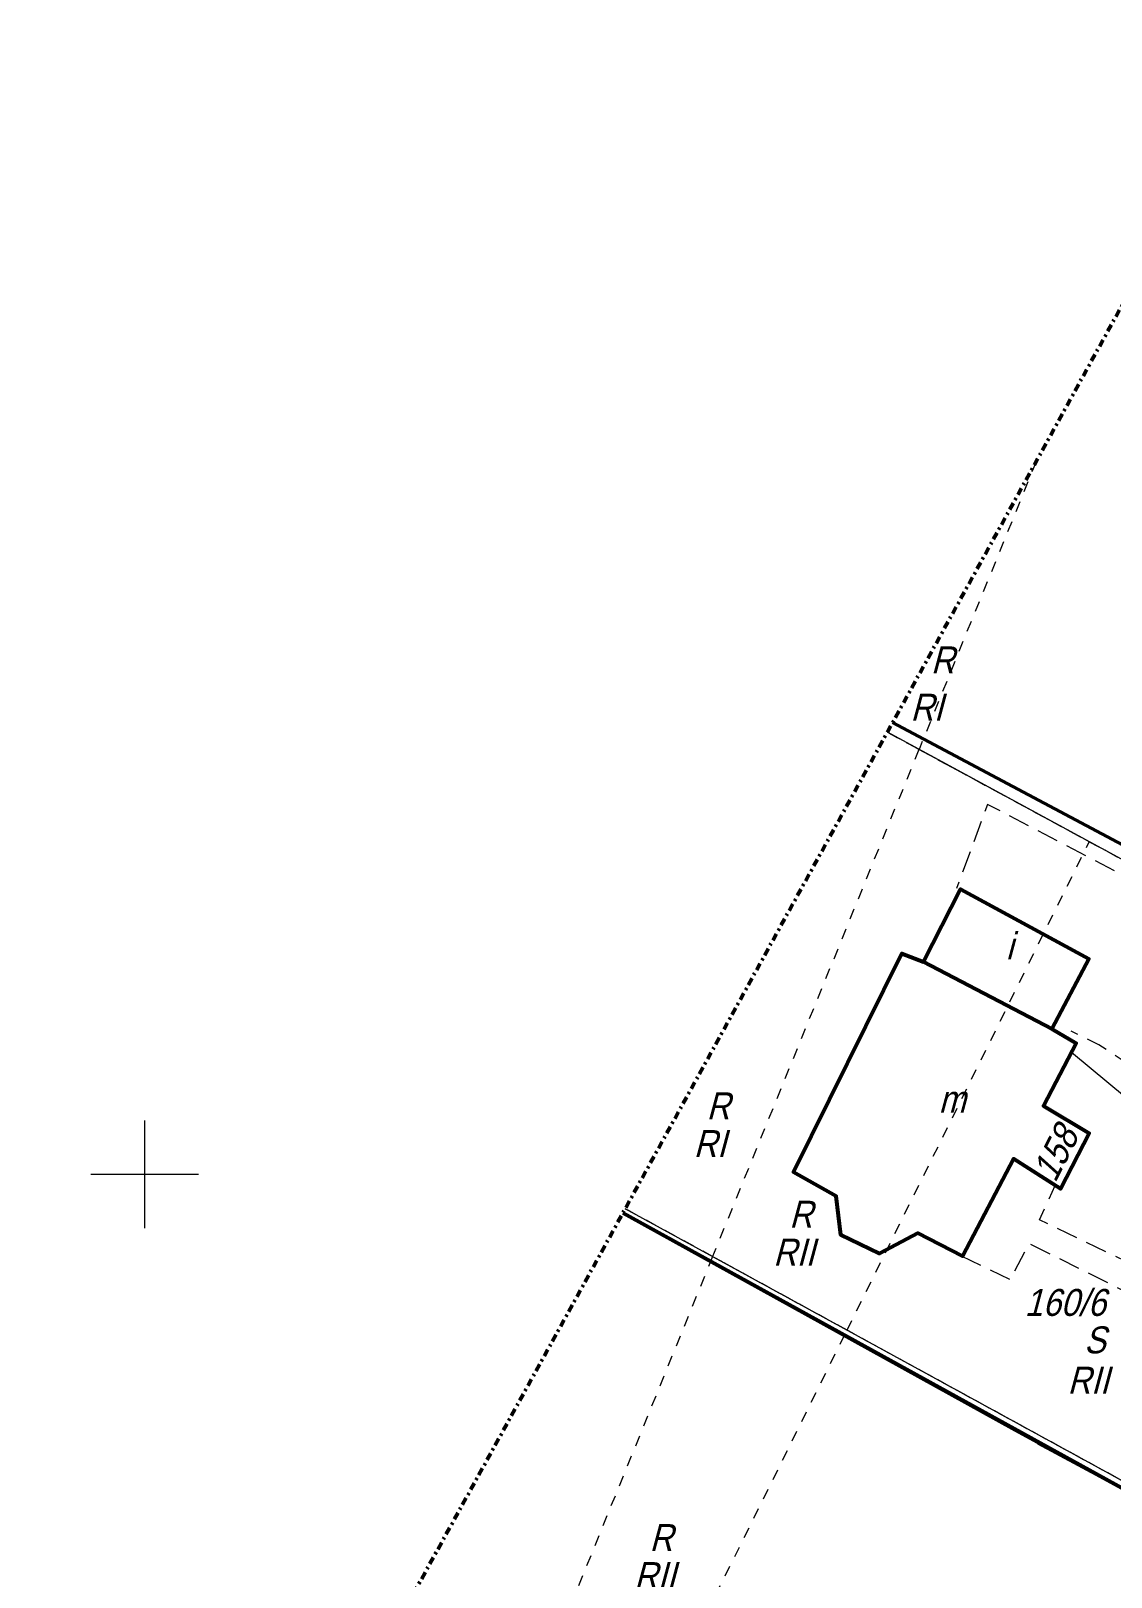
# Model space of a CAD drawing. Extents: x 7449598 to 7450455, y 5563374 to 5564952.
# Drawn here: x 7449794.7 to 7449844.9, y 5563881.3 to 5563953 of the extents above; entities that cross this region are included whole.
import ezdxf
from ezdxf.enums import TextEntityAlignment as Align

# ---------------------------------------------------------------- set-up
doc = ezdxf.new("R2010")
doc.units = 0
doc.header["$MEASUREMENT"] = 0
for name, pattern in [('218-500', [1, 0.5, -0.5]), ('420-500', [1.5, 1, -0.5]), ('DGN Style 4', [0.686427, 0.343214, -0.171607, 0, -0.171607])]:
    doc.linetypes.add(name, pattern=pattern)
for name, color, linetype, lineweight in [('EDZPD_219', 7, 'Continuous', 0), ('SDRPK_420', 7, 'Continuous', 0), ('SZOPO_902', 7, 'Continuous', 0), ('UWWPO_581', 7, 'Continuous', 0), ('Warstwa 1', 7, 'Continuous', 0), ('Warstwa 20', 7, 'Continuous', 0), ('Warstwa 24', 7, 'Continuous', 0), ('Warstwa 26', 7, 'Continuous', 0), ('Warstwa 28', 7, 'Continuous', 0), ('Warstwa 29', 7, 'Continuous', 0), ('Warstwa 3', 7, 'Continuous', 0), ('Warstwa 4', 7, 'Continuous', 0), ('Warstwa 60', 7, 'Continuous', 0), ('Warstwa 8', 7, 'Continuous', 0)]:
    doc.layers.add(name, color=color, linetype=linetype, lineweight=lineweight)
doc.styles.add('Style-WORKING_1250 I 0.26180', font='WORKING_1250.shx', dxfattribs={"oblique": 14.999978})

msp = doc.modelspace()

# ---------------------------------------------------------------- linework, layer by layer
at = {"layer": 'EDZPD_219', "color": 96, "linetype": 'Continuous', "lineweight": 13}
for p, q in [((7449865.23, 5563903.83), (7449834.471, 5563920.511)), ((7449853.05, 5563881.58), (7449822.304, 5563898.402))]:
    msp.add_line(p, q, dxfattribs=at)
at = {"layer": 'SDRPK_420', "color": 7, "linetype": '420-500', "lineweight": 13, "flags": 128}
for points in [[(7449861, 5563899.55), (7449861, 5563899.55), (7449851.6, 5563905.02), (7449851.74, 5563910.55), (7449839.12, 5563917.16), (7449837.683, 5563913.261)], [(7449858.37, 5563896.65), (7449844.29, 5563906.01), (7449843.002, 5563906.64)], [(7449837.889, 5563896.216), (7449840.18, 5563895.11), (7449841.06, 5563896.79), (7449845.93, 5563894.35), (7449849.87, 5563890.35), (7449854.077, 5563887.994), (7449854.92, 5563889.16), (7449850.64, 5563891.5), (7449846.8, 5563895.35), (7449841.53, 5563897.88), (7449842.259, 5563899.479)]]:
    msp.add_lwpolyline(points, dxfattribs=at)
at = {"layer": 'SZOPO_902', "color": 7, "linetype": 'Continuous', "lineweight": 40}
for p, q in [((7449851.39, 5563882.13), (7449822.202, 5563898.216)), ((7449851.46, 5563882.1), (7449822.5, 5563898.02))]:
    msp.add_line(p, q, dxfattribs=at)
at = {"layer": 'UWWPO_581', "color": 5, "linetype": 'Continuous', "lineweight": 13, "flags": 128}
msp.add_lwpolyline([(7449848.03, 5563901.496), (7449843.01, 5563905.642)], dxfattribs=at)
at = {"layer": 'Warstwa 1', "color": 7, "linetype": 'Continuous', "lineweight": 40, "flags": 128}
for points in [[(7449834.715, 5563920.955), (7449864.58, 5563905.08)], [(7449851.49, 5563882.08), (7449840.4, 5563888.12), (7449829.22, 5563894.31), (7449822.5, 5563898.02), (7449822.189, 5563898.193)]]:
    msp.add_lwpolyline(points, dxfattribs=at)
at = {"layer": 'Warstwa 20', "color": 5, "linetype": 'Continuous', "lineweight": 13, "ltscale": 0.01}
msp.add_line((7449841.432, 5563887.494), (7449851.52, 5563882.08), dxfattribs=at)
at = {"layer": 'Warstwa 29', "color": 96, "linetype": '218-500', "lineweight": 13}
for p, q in [((7449841.371, 5563933.05), (7449835.94, 5563919.71)), ((7449835.938, 5563919.712), (7449834.469, 5563920.508)), ((7449834.47, 5563920.51), (7449835.939, 5563919.714)), ((7449835.938, 5563919.712), (7449826.356, 5563896.186)), ((7449843.84, 5563915.43), (7449835.938, 5563919.712)), ((7449835.94, 5563919.71), (7449843.84, 5563915.43)), ((7449832.6, 5563892.77), (7449843.84, 5563915.43)), ((7449865.23, 5563903.83), (7449843.84, 5563915.43)), ((7449843.84, 5563915.43), (7449865.23, 5563903.83)), ((7449826.356, 5563896.186), (7449822.305, 5563898.402)), ((7449822.305, 5563898.402), (7449826.356, 5563896.186)), ((7449826.356, 5563896.186), (7449806.202, 5563846.702)), ((7449826.356, 5563896.186), (7449832.6, 5563892.77)), ((7449832.6, 5563892.77), (7449826.356, 5563896.186)), ((7449825.16, 5563877.78), (7449832.6, 5563892.77)), ((7449832.6, 5563892.77), (7449853.05, 5563881.58)), ((7449853.05, 5563881.58), (7449832.6, 5563892.77))]:
    msp.add_line(p, q, dxfattribs=at)
at = {"layer": 'Warstwa 3', "color": 7, "linetype": 'Continuous', "lineweight": 53, "flags": 128}
for points in [[(7449842.11, 5563906.75), (7449836.14, 5563909.85), (7449837.86, 5563913.23), (7449843.82, 5563910)], [(7449842.11, 5563906.75), (7449843.24, 5563906.08), (7449841.71, 5563903.17), (7449843.83, 5563901.91), (7449842.51, 5563899.32), (7449840.32, 5563900.71), (7449837.95, 5563896.2), (7449835.89, 5563897.26), (7449834.1, 5563896.33), (7449832.31, 5563897.19), (7449832.1, 5563898.98), (7449830.12, 5563900.1), (7449835.14, 5563910.25), (7449836.14, 5563909.85)]]:
    msp.add_lwpolyline(points, close=True, dxfattribs=at)
at = {"layer": 'Warstwa 60', "color": 7, "linetype": 'Continuous', "lineweight": 13}
for p, q in [((7449800, 5563897.5), (7449800, 5563902.5)), ((7449797.5, 5563900), (7449802.5, 5563900))]:
    msp.add_line(p, q, dxfattribs=at)
at = {"layer": 'Warstwa 8', "color": 7, "linetype": 'DGN Style 4', "lineweight": 53, "flags": 128}
msp.add_lwpolyline([(7450242.249, 5564757.195), (7450281.761, 5564736.224), (7450381.947, 5564923.763), (7450454.953, 5564884.917), (7450405.405, 5564791.854), (7450392.833, 5564798.548), (7450342.944, 5564703.75), (7450227.046, 5564484.373), (7450154.831, 5564348.788), (7449690.291, 5563497.193), (7449618.905, 5563522.751), (7449629.01, 5563547.14), (7449943.259, 5564118.2), (7449916.282, 5564132.943), (7449953.147, 5564197.693), (7449979.298, 5564183.674), (7450084.831, 5564375.475), (7450052.492, 5564392.854)], close=True, dxfattribs=at)

# ---------------------------------------------------------------- texts
at = {"layer": 'Warstwa 1', "color": 7, "linetype": 'Continuous', "lineweight": 30, "style": 'Style-WORKING_1250 I 0.26180', "oblique": 15, "width": 0.895998}
msp.add_text('158', height=1.25, rotation=63.00244, dxfattribs=at).set_placement((7449842.829, 5563900.679), align=Align.CENTER)
at = {"layer": 'Warstwa 24', "color": 96, "linetype": 'Continuous', "lineweight": 30, "style": 'Style-WORKING_1250 I 0.26180', "oblique": 15, "width": 0.899997}
msp.add_text('160/6', height=1.25, dxfattribs=at).set_placement((7449840.842, 5563893.428))
at = {"layer": 'Warstwa 26', "color": 96, "linetype": 'Continuous', "lineweight": 30, "style": 'Style-WORKING_1250 I 0.26180', "oblique": 15, "width": 0.899997}
for s, p in [('RI', (7449835.539, 5563921.044)), ('RI', (7449825.477, 5563900.799)), ('RII', (7449829.17, 5563895.762)), ('RII', (7449842.831, 5563889.821)), ('RII', (7449822.712, 5563880.754))]:
    msp.add_text(s, height=1.25, dxfattribs=at).set_placement(p)
at = {"layer": 'Warstwa 28', "color": 96, "linetype": 'Continuous', "lineweight": 30, "style": 'Style-WORKING_1250 I 0.26180', "oblique": 15, "width": 0.899997}
for s, p in [('R', (7449836.488, 5563923.239)), ('R', (7449826.076, 5563902.549)), ('R', (7449829.914, 5563897.52)), ('S', (7449843.601, 5563891.691)), ('R', (7449823.427, 5563882.518))]:
    msp.add_text(s, height=1.25, dxfattribs=at).set_placement(p)
at = {"layer": 'Warstwa 4', "color": 7, "linetype": 'Continuous', "lineweight": 30, "style": 'Style-WORKING_1250 I 0.26180', "oblique": 15, "width": 0.899997}
for s, p in [('i', (7449839.97, 5563909.97)), ('m', (7449836.85, 5563902.86))]:
    msp.add_text(s, height=1.25, dxfattribs=at).set_placement(p)

doc.saveas('drawing.dxf')
